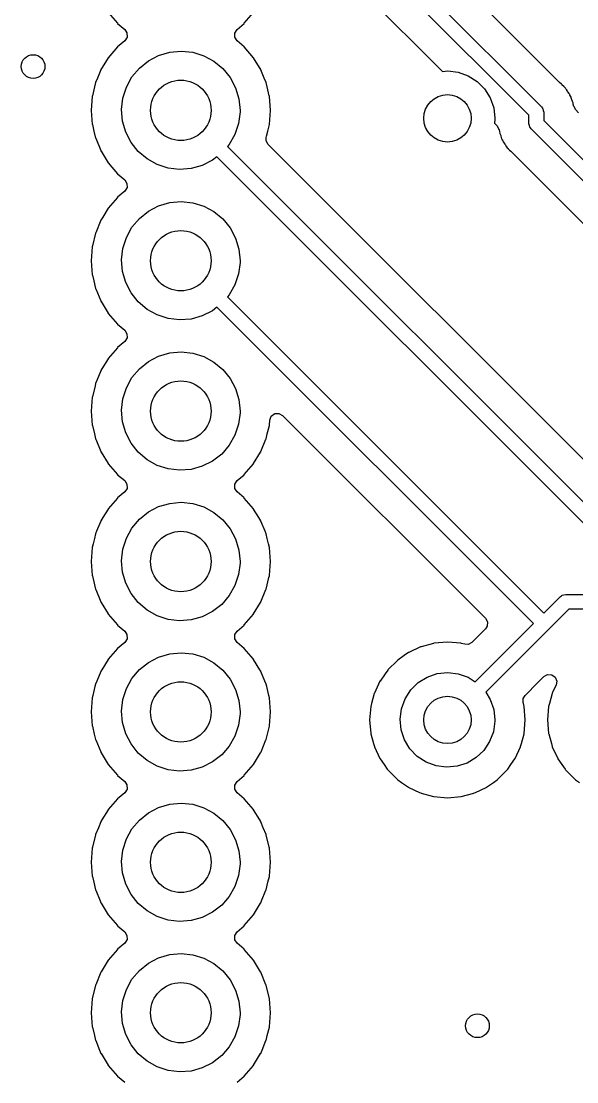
# Model space of a CAD drawing. Extents: x 3.43 to 6.79, y -5.81 to -1.74.
# Drawn here: x 5.642 to 6.011, y -4.616 to -3.911 of the extents above; entities that cross this region are included whole.
import ezdxf

# ---------------------------------------------------------------- set-up
doc = ezdxf.new("R2010")
doc.units = 0
doc.header["$MEASUREMENT"] = 0
doc.layers.add('BLACK', color=7, linetype='CONTINUOUS')

msp = doc.modelspace()

# ---------------------------------------------------------------- linework, layer by layer
at = {"layer": 'BLACK', "linetype": 'CONTINUOUS'}
for p, q in [((5.99942, -3.95143), (5.90258, -3.85459)), ((5.88624, -3.86656), (5.9875, -3.96782)), ((5.97909, -3.97334), (5.88072, -3.87496)), ((5.87388, -3.89643), (5.91795, -3.9405)), ((5.6996, -3.90505), (5.70567, -3.91216)), ((5.78992, -3.91216), (5.79599, -3.90505)), ((5.70567, -3.91216), (5.70581, -3.91229)), ((5.70581, -3.91229), (5.70581, -3.91229)), ((5.70581, -3.91229), (5.71047, -3.91626)), ((5.78511, -3.91626), (5.78977, -3.91229)), ((5.78977, -3.91229), (5.78992, -3.91216)), ((5.78977, -3.91229), (5.78977, -3.91229)), ((5.71047, -3.91626), (5.712, -3.9186)), ((5.712, -3.9186), (5.71202, -3.9214)), ((5.78356, -3.91867), (5.78511, -3.91626)), ((5.78358, -3.92147), (5.78356, -3.91867)), ((5.70581, -3.92778), (5.70567, -3.92791)), ((5.71047, -3.92381), (5.70581, -3.92778)), ((5.70581, -3.92778), (5.70581, -3.92778)), ((5.71202, -3.9214), (5.71047, -3.92381)), ((5.78511, -3.92381), (5.78358, -3.92147)), ((5.78977, -3.92778), (5.78511, -3.92381)), ((5.78992, -3.92791), (5.78977, -3.92778)), ((5.78977, -3.92778), (5.78977, -3.92778)), ((5.70567, -3.92791), (5.6996, -3.93502)), ((5.72623, -3.93709), (5.73304, -3.93353)), ((5.73304, -3.93353), (5.74041, -3.93136)), ((5.74041, -3.93136), (5.74807, -3.93067)), ((5.74807, -3.93067), (5.75571, -3.93147)), ((5.75571, -3.93147), (5.76305, -3.93374)), ((5.76305, -3.93374), (5.76981, -3.9374)), ((5.79599, -3.93502), (5.78992, -3.92791)), ((5.69561, -3.94152), (5.69471, -3.94299)), ((5.69949, -3.93518), (5.69561, -3.94152)), ((5.6996, -3.93502), (5.69949, -3.93518)), ((5.69949, -3.93518), (5.69949, -3.93518)), ((5.71531, -3.94779), (5.72025, -3.94191)), ((5.72025, -3.94191), (5.72623, -3.93709)), ((5.76981, -3.9374), (5.77573, -3.94229)), ((5.79609, -3.93518), (5.79599, -3.93502)), ((5.79997, -3.94152), (5.79609, -3.93518)), ((5.79609, -3.93518), (5.79609, -3.93518)), ((5.80087, -3.94299), (5.79997, -3.94152)), ((5.91795, -3.9405), (5.92167, -3.94422)), ((5.69239, -3.9486), (5.69113, -3.95163)), ((5.69464, -3.94317), (5.69239, -3.9486)), ((5.69471, -3.94299), (5.69464, -3.94317)), ((5.69464, -3.94317), (5.69464, -3.94317)), ((5.7116, -3.95453), (5.71531, -3.94779)), ((5.77573, -3.94229), (5.78058, -3.94825)), ((5.78058, -3.94825), (5.78419, -3.95503)), ((5.80095, -3.94317), (5.80087, -3.94299)), ((5.8032, -3.9486), (5.80095, -3.94317)), ((5.80095, -3.94317), (5.80095, -3.94317)), ((5.80445, -3.95163), (5.8032, -3.9486)), ((5.92167, -3.94422), (5.92518, -3.94386)), ((5.92518, -3.94386), (5.93215, -3.94469)), ((5.93215, -3.94469), (5.93876, -3.94704)), ((5.93876, -3.94704), (5.94469, -3.9508)), ((5.69044, -3.95451), (5.68905, -3.96029)), ((5.69113, -3.95163), (5.69044, -3.95451)), ((5.70928, -3.96185), (5.7116, -3.95453)), ((5.78419, -3.95503), (5.78641, -3.96239)), ((5.80514, -3.95451), (5.80445, -3.95163)), ((5.80653, -3.96029), (5.80514, -3.95451)), ((5.94469, -3.9508), (5.94964, -3.95579)), ((5.94964, -3.95579), (5.95336, -3.96174)), ((6.00066, -3.95267), (5.99942, -3.95143)), ((6.001, -3.95298), (6.00066, -3.95267)), ((6.00234, -3.95409), (6.001, -3.95298)), ((6.00252, -3.95434), (6.00234, -3.95409)), ((6.00281, -3.95474), (6.00252, -3.95434)), ((6.00252, -3.95434), (6.00252, -3.95434)), ((6.00332, -3.95533), (6.00281, -3.95474)), ((6.00366, -3.95567), (6.00332, -3.95533)), ((6.00388, -3.95589), (6.00366, -3.95567)), ((6.00404, -3.95616), (6.00388, -3.95589)), ((5.68895, -3.96072), (5.68822, -3.97004)), ((5.68905, -3.96029), (5.68895, -3.96072)), ((5.70843, -3.96949), (5.70928, -3.96185)), ((5.78641, -3.96239), (5.78716, -3.97004)), ((5.80663, -3.96072), (5.80653, -3.96029)), ((5.80736, -3.97004), (5.80663, -3.96072)), ((5.95336, -3.96174), (5.95567, -3.96837)), ((6.00477, -3.95739), (6.00404, -3.95616)), ((6.00404, -3.95616), (6.00404, -3.95616)), ((6.00502, -3.95778), (6.00477, -3.95739)), ((6.00582, -3.95887), (6.00502, -3.95778)), ((6.00605, -3.95919), (6.00582, -3.95887)), ((6.00616, -3.95948), (6.00605, -3.95919)), ((6.00634, -3.95993), (6.00616, -3.95948)), ((6.00668, -3.96063), (6.00634, -3.95993)), ((6.00709, -3.96132), (6.00668, -3.96063)), ((6.00717, -3.96162), (6.00709, -3.96132)), ((6.00757, -3.96299), (6.00717, -3.96162)), ((6.00717, -3.96162), (6.00717, -3.96162)), ((6.00772, -3.96343), (6.00757, -3.96299)), ((5.68822, -3.97004), (5.68895, -3.97935)), ((5.70907, -3.97714), (5.70843, -3.96949)), ((5.78716, -3.97004), (5.78715, -3.97113)), ((5.80663, -3.97935), (5.80736, -3.97004)), ((5.95567, -3.96837), (5.95645, -3.97535)), ((5.9875, -3.96782), (5.98802, -3.96852)), ((5.98802, -3.96852), (5.98816, -3.96864)), ((5.98816, -3.96864), (5.98819, -3.96875)), ((5.98819, -3.96875), (5.98834, -3.96895)), ((5.98834, -3.96895), (5.9886, -3.97014)), ((5.9886, -3.97014), (5.98894, -3.9713)), ((6.00825, -3.96476), (6.00772, -3.96343)), ((6.00837, -3.96505), (6.00825, -3.96476)), ((6.00825, -3.96476), (6.00825, -3.96476)), ((6.0084, -3.96536), (6.00837, -3.96505)), ((6.00847, -3.96584), (6.0084, -3.96536)), ((6.0084, -3.96536), (6.0084, -3.96536)), ((6.00862, -3.9666), (6.00847, -3.96584)), ((6.00871, -3.96691), (6.00862, -3.9666)), ((6.00876, -3.96707), (6.00871, -3.96691)), ((6.00885, -3.96737), (6.00876, -3.96707)), ((6.00876, -3.96707), (6.00876, -3.96707)), ((6.0089, -3.96735), (6.00885, -3.96737)), ((6.01015, -3.9698), (6.0089, -3.96735)), ((6.01199, -3.97164), (6.01015, -3.9698)), ((5.71119, -3.98453), (5.70907, -3.97714)), ((5.78715, -3.97113), (5.78618, -3.97876)), ((5.95644, -3.97623), (5.9561, -3.97865)), ((5.95645, -3.97535), (5.95644, -3.97623)), ((5.97909, -3.97894), (5.97909, -3.97334)), ((5.98894, -3.9713), (5.98894, -3.9769)), ((5.98894, -3.9769), (6.11039, -4.09839)), ((5.68895, -3.97935), (5.689, -3.97954)), ((5.689, -3.97954), (5.689, -3.97954)), ((5.689, -3.97954), (5.69007, -3.984)), ((5.69007, -3.984), (5.69113, -3.98844)), ((5.78618, -3.97876), (5.78376, -3.98605)), ((5.80474, -3.98723), (5.80552, -3.984)), ((5.80552, -3.984), (5.80659, -3.97954)), ((5.80659, -3.97954), (5.80663, -3.97935)), ((5.80659, -3.97954), (5.80659, -3.97954)), ((5.9561, -3.97865), (5.95788, -3.98044)), ((5.95788, -3.98044), (5.95918, -3.98282)), ((5.95918, -3.98282), (5.95919, -3.98287)), ((5.95919, -3.98287), (5.95927, -3.98316)), ((5.95927, -3.98316), (5.95927, -3.98316)), ((5.95927, -3.98316), (5.95941, -3.98363)), ((5.95941, -3.98363), (5.95957, -3.9844)), ((5.97944, -3.9801), (5.97909, -3.97894)), ((5.97969, -3.98128), (5.97944, -3.9801)), ((5.97984, -3.98149), (5.97969, -3.98128)), ((5.97987, -3.9816), (5.97984, -3.98149)), ((5.98001, -3.98171), (5.97987, -3.9816)), ((5.98054, -3.98242), (5.98001, -3.98171)), ((6.10487, -4.10679), (5.98054, -3.98242)), ((5.69113, -3.98844), (5.69121, -3.98862)), ((5.69121, -3.98862), (5.69121, -3.98862)), ((5.69121, -3.98862), (5.6946, -3.99681)), ((5.7147, -3.99136), (5.71119, -3.98453)), ((5.78376, -3.98605), (5.77996, -3.99273)), ((5.8045, -3.99036), (5.80452, -3.98814)), ((5.80584, -3.99281), (5.8045, -3.99036)), ((5.80452, -3.98814), (5.80474, -3.98723)), ((5.95957, -3.9844), (5.95967, -3.98519)), ((5.95967, -3.98519), (5.95978, -3.98548)), ((5.95978, -3.98548), (5.95978, -3.98548)), ((5.95978, -3.98548), (5.96031, -3.98681)), ((5.96031, -3.98681), (5.96046, -3.98725)), ((5.96046, -3.98725), (5.96094, -3.98892)), ((5.96094, -3.98892), (5.96114, -3.98925)), ((5.96114, -3.98925), (5.96135, -3.98961)), ((5.96135, -3.98961), (5.96169, -3.9903)), ((5.96169, -3.9903), (5.96187, -3.99076)), ((5.96187, -3.99076), (5.96187, -3.99076)), ((5.96187, -3.99076), (5.96199, -3.99105)), ((5.96199, -3.99105), (5.96217, -3.9913)), ((5.96217, -3.9913), (5.96217, -3.9913)), ((5.96217, -3.9913), (5.96301, -3.99245)), ((5.6946, -3.99681), (5.69471, -3.99708)), ((5.69471, -3.99708), (5.69481, -3.99725)), ((5.69481, -3.99725), (5.69949, -4.00489)), ((5.71947, -3.99738), (5.7147, -3.99136)), ((5.72532, -4.00236), (5.71947, -3.99738)), ((5.77996, -3.99273), (5.7788, -3.99408)), ((5.7788, -3.99408), (6.02661, -4.24189)), ((6.03344, -4.22042), (5.80584, -3.99281)), ((5.96301, -3.99245), (5.96326, -3.99285)), ((5.96326, -3.99285), (5.96415, -3.99434)), ((5.96415, -3.99434), (5.96472, -3.99491)), ((5.96472, -3.99491), (5.96522, -3.9955)), ((5.96522, -3.9955), (5.96531, -3.99563)), ((5.96531, -3.99563), (5.96569, -3.99615)), ((5.96569, -3.99615), (5.96626, -3.99662)), ((5.96626, -3.99662), (5.96703, -3.99725)), ((5.96703, -3.99725), (5.96738, -3.99757)), ((5.96738, -3.99757), (6.06848, -4.0987)), ((5.69949, -4.00489), (5.69949, -4.00489)), ((5.69949, -4.00489), (5.6996, -4.00505)), ((5.6996, -4.00505), (5.70567, -4.01216)), ((5.73203, -4.00611), (5.72532, -4.00236)), ((5.76889, -4.00328), (5.76203, -4.00674)), ((5.7718, -4.001), (5.76889, -4.00328)), ((6.02109, -4.25029), (5.7718, -4.001)), ((5.70567, -4.01216), (5.70581, -4.01229)), ((5.70581, -4.01229), (5.70581, -4.01229)), ((5.70581, -4.01229), (5.71047, -4.01626)), ((5.73934, -4.00849), (5.73203, -4.00611)), ((5.74697, -4.0094), (5.73934, -4.00849)), ((5.75463, -4.00881), (5.74697, -4.0094)), ((5.76203, -4.00674), (5.75463, -4.00881)), ((5.71047, -4.01626), (5.712, -4.0186)), ((5.712, -4.0186), (5.71202, -4.0214)), ((5.71047, -4.02381), (5.70581, -4.02778)), ((5.71202, -4.0214), (5.71047, -4.02381)), ((5.70567, -4.02791), (5.6996, -4.03502)), ((5.70581, -4.02778), (5.70567, -4.02791)), ((5.70581, -4.02778), (5.70581, -4.02778)), ((5.72623, -4.03709), (5.73304, -4.03353)), ((5.73304, -4.03353), (5.74041, -4.03136)), ((5.74041, -4.03136), (5.74807, -4.03067)), ((5.74807, -4.03067), (5.75571, -4.03147)), ((5.75571, -4.03147), (5.76305, -4.03374)), ((5.69949, -4.03518), (5.69585, -4.04113)), ((5.6996, -4.03502), (5.69949, -4.03518)), ((5.69949, -4.03518), (5.69949, -4.03518)), ((5.72025, -4.04191), (5.72623, -4.03709)), ((5.76305, -4.03374), (5.76981, -4.0374)), ((5.76981, -4.0374), (5.77573, -4.04229)), ((5.69464, -4.04317), (5.69121, -4.05145)), ((5.69471, -4.04299), (5.69464, -4.04317)), ((5.69464, -4.04317), (5.69464, -4.04317)), ((5.69585, -4.04113), (5.69471, -4.04299)), ((5.71531, -4.04779), (5.72025, -4.04191)), ((5.77573, -4.04229), (5.78058, -4.04825)), ((5.69109, -4.05182), (5.68907, -4.06022)), ((5.69113, -4.05163), (5.69109, -4.05182)), ((5.69121, -4.05145), (5.69113, -4.05163)), ((5.70928, -4.06185), (5.7116, -4.05453)), ((5.7116, -4.05453), (5.71531, -4.04779)), ((5.78058, -4.04825), (5.78419, -4.05503)), ((5.68895, -4.06072), (5.68822, -4.07004)), ((5.68907, -4.06022), (5.68895, -4.06072)), ((5.70843, -4.06949), (5.70928, -4.06185)), ((5.78419, -4.05503), (5.78641, -4.06239)), ((5.78641, -4.06239), (5.78716, -4.07004)), ((5.68822, -4.07004), (5.68895, -4.07935)), ((5.70907, -4.07714), (5.70843, -4.06949)), ((5.78715, -4.07113), (5.78618, -4.07876)), ((5.78716, -4.07004), (5.78715, -4.07113)), ((5.68895, -4.07935), (5.689, -4.07954)), ((5.689, -4.07954), (5.689, -4.07954)), ((5.689, -4.07954), (5.68992, -4.0834)), ((5.71119, -4.08453), (5.70907, -4.07714)), ((5.78618, -4.07876), (5.78376, -4.08605)), ((5.68992, -4.0834), (5.69113, -4.08844)), ((5.69113, -4.08844), (5.69121, -4.08862)), ((5.69121, -4.08862), (5.69121, -4.08862)), ((5.69121, -4.08862), (5.6946, -4.09681)), ((5.7147, -4.09136), (5.71119, -4.08453)), ((5.78376, -4.08605), (5.77996, -4.09273)), ((5.6946, -4.09681), (5.69471, -4.09708)), ((5.69471, -4.09708), (5.69481, -4.09725)), ((5.71947, -4.09738), (5.7147, -4.09136)), ((5.77996, -4.09273), (5.7788, -4.09408)), ((5.7788, -4.09408), (5.98902, -4.3043)), ((5.69481, -4.09725), (5.69481, -4.09725)), ((5.69481, -4.09725), (5.69949, -4.10489)), ((5.72532, -4.10236), (5.71947, -4.09738)), ((5.73203, -4.10611), (5.72532, -4.10236)), ((5.76889, -4.10328), (5.76203, -4.10674)), ((5.7718, -4.101), (5.76889, -4.10328)), ((5.98206, -4.31126), (5.7718, -4.101)), ((5.69949, -4.10489), (5.69949, -4.10489)), ((5.69949, -4.10489), (5.6996, -4.10505)), ((5.6996, -4.10505), (5.70567, -4.11216)), ((5.73934, -4.10849), (5.73203, -4.10611)), ((5.74697, -4.1094), (5.73934, -4.10849)), ((5.75463, -4.10881), (5.74697, -4.1094)), ((5.76203, -4.10674), (5.75463, -4.10881)), ((5.70567, -4.11216), (5.70581, -4.11229)), ((5.70581, -4.11229), (5.70581, -4.11229)), ((5.70581, -4.11229), (5.71047, -4.11626)), ((5.71047, -4.11626), (5.712, -4.1186)), ((5.71047, -4.12381), (5.70581, -4.12778)), ((5.71202, -4.1214), (5.71047, -4.12381)), ((5.712, -4.1186), (5.71202, -4.1214)), ((5.70567, -4.12791), (5.6996, -4.13502)), ((5.70581, -4.12778), (5.70567, -4.12791)), ((5.70581, -4.12778), (5.70581, -4.12778)), ((5.73304, -4.13353), (5.74041, -4.13136)), ((5.74041, -4.13136), (5.74807, -4.13067)), ((5.74807, -4.13067), (5.75571, -4.13147)), ((5.75571, -4.13147), (5.76305, -4.13374)), ((5.69949, -4.13518), (5.69534, -4.14196)), ((5.6996, -4.13502), (5.69949, -4.13518)), ((5.69949, -4.13518), (5.69949, -4.13518)), ((5.72025, -4.14191), (5.72623, -4.13709)), ((5.72623, -4.13709), (5.73304, -4.13353)), ((5.76305, -4.13374), (5.76981, -4.1374)), ((5.76981, -4.1374), (5.77573, -4.14229)), ((5.69464, -4.14317), (5.69196, -4.14962)), ((5.69471, -4.14299), (5.69464, -4.14317)), ((5.69464, -4.14317), (5.69464, -4.14317)), ((5.69534, -4.14196), (5.69471, -4.14299)), ((5.71531, -4.14779), (5.72025, -4.14191)), ((5.77573, -4.14229), (5.78058, -4.14825)), ((5.69076, -4.15317), (5.689, -4.16051)), ((5.69113, -4.15163), (5.69076, -4.15317)), ((5.69196, -4.14962), (5.69113, -4.15163)), ((5.7116, -4.15453), (5.71531, -4.14779)), ((5.78058, -4.14825), (5.78419, -4.15503)), ((5.689, -4.16051), (5.68895, -4.16072)), ((5.70928, -4.16185), (5.7116, -4.15453)), ((5.78419, -4.15503), (5.78641, -4.16239)), ((5.68895, -4.16072), (5.68822, -4.17004)), ((5.70843, -4.16949), (5.70928, -4.16185)), ((5.78641, -4.16239), (5.78716, -4.17004)), ((5.68822, -4.17004), (5.68895, -4.17935)), ((5.70907, -4.17714), (5.70843, -4.16949)), ((5.78715, -4.17113), (5.78618, -4.17876)), ((5.78716, -4.17004), (5.78715, -4.17113)), ((5.8069, -4.17598), (5.80789, -4.17337)), ((5.80789, -4.17337), (5.81014, -4.17171)), ((5.81014, -4.17171), (5.81293, -4.17153)), ((5.81293, -4.17153), (5.81535, -4.17287)), ((5.81535, -4.17287), (5.95024, -4.30776)), ((5.68895, -4.17935), (5.689, -4.17954)), ((5.689, -4.17954), (5.689, -4.17954)), ((5.689, -4.17954), (5.69033, -4.18512)), ((5.71119, -4.18453), (5.70907, -4.17714)), ((5.78618, -4.17876), (5.78376, -4.18605)), ((5.80525, -4.18512), (5.80659, -4.17954)), ((5.80659, -4.17954), (5.80663, -4.17935)), ((5.80659, -4.17954), (5.80659, -4.17954)), ((5.80663, -4.17935), (5.8069, -4.17598)), ((5.69033, -4.18512), (5.69113, -4.18844)), ((5.69113, -4.18844), (5.69121, -4.18862)), ((5.69121, -4.18862), (5.69121, -4.18862)), ((5.69121, -4.18862), (5.69461, -4.19685)), ((5.7147, -4.19136), (5.71119, -4.18453)), ((5.78376, -4.18605), (5.77996, -4.19273)), ((5.80097, -4.19685), (5.80437, -4.18862)), ((5.80437, -4.18862), (5.80445, -4.18844)), ((5.80437, -4.18862), (5.80437, -4.18862)), ((5.80445, -4.18844), (5.80525, -4.18512)), ((5.71947, -4.19738), (5.7147, -4.19136)), ((5.77996, -4.19273), (5.77494, -4.19855)), ((5.69461, -4.19685), (5.69471, -4.19708)), ((5.69471, -4.19708), (5.69481, -4.19725)), ((5.69481, -4.19725), (5.69949, -4.20489)), ((5.72532, -4.20236), (5.71947, -4.19738)), ((5.73203, -4.20611), (5.72532, -4.20236)), ((5.77494, -4.19855), (5.76889, -4.20328)), ((5.79609, -4.20489), (5.80077, -4.19725)), ((5.80077, -4.19725), (5.80087, -4.19708)), ((5.80087, -4.19708), (5.80097, -4.19685)), ((5.69949, -4.20489), (5.69949, -4.20489)), ((5.69949, -4.20489), (5.6996, -4.20505)), ((5.6996, -4.20505), (5.70567, -4.21216)), ((5.73934, -4.20849), (5.73203, -4.20611)), ((5.74697, -4.2094), (5.73934, -4.20849)), ((5.75463, -4.20881), (5.74697, -4.2094)), ((5.76203, -4.20674), (5.75463, -4.20881)), ((5.76889, -4.20328), (5.76203, -4.20674)), ((5.78992, -4.21216), (5.79599, -4.20505)), ((5.79599, -4.20505), (5.79609, -4.20489)), ((5.79609, -4.20489), (5.79609, -4.20489)), ((5.70567, -4.21216), (5.70581, -4.21229)), ((5.70581, -4.21229), (5.70581, -4.21229)), ((5.70581, -4.21229), (5.71047, -4.21626)), ((5.71047, -4.21626), (5.712, -4.2186)), ((5.78356, -4.21867), (5.78511, -4.21626)), ((5.78511, -4.21626), (5.78977, -4.21229)), ((5.78977, -4.21229), (5.78992, -4.21216)), ((5.78977, -4.21229), (5.78977, -4.21229)), ((5.71047, -4.22381), (5.70581, -4.22778)), ((5.71202, -4.2214), (5.71047, -4.22381)), ((5.712, -4.2186), (5.71202, -4.2214)), ((5.78358, -4.22147), (5.78356, -4.21867)), ((5.78511, -4.22381), (5.78358, -4.22147)), ((5.78977, -4.22778), (5.78511, -4.22381)), ((5.70567, -4.22791), (5.6996, -4.23502)), ((5.70581, -4.22778), (5.70567, -4.22791)), ((5.70581, -4.22778), (5.70581, -4.22778)), ((5.74041, -4.23136), (5.74807, -4.23067)), ((5.74807, -4.23067), (5.75571, -4.23147)), ((5.78992, -4.22791), (5.78977, -4.22778)), ((5.78977, -4.22778), (5.78977, -4.22778)), ((5.79599, -4.23502), (5.78992, -4.22791)), ((5.69949, -4.23518), (5.69601, -4.24087)), ((5.6996, -4.23502), (5.69949, -4.23518)), ((5.69949, -4.23518), (5.69949, -4.23518)), ((5.72025, -4.24191), (5.72623, -4.23709)), ((5.72623, -4.23709), (5.73304, -4.23353)), ((5.73304, -4.23353), (5.74041, -4.23136)), ((5.75571, -4.23147), (5.76305, -4.23374)), ((5.76305, -4.23374), (5.76981, -4.2374)), ((5.76981, -4.2374), (5.77573, -4.24229)), ((5.79609, -4.23518), (5.79599, -4.23502)), ((5.79958, -4.24087), (5.79609, -4.23518)), ((5.79609, -4.23518), (5.79609, -4.23518)), ((5.69464, -4.24317), (5.69183, -4.24993)), ((5.69471, -4.24299), (5.69464, -4.24317)), ((5.69464, -4.24317), (5.69464, -4.24317)), ((5.69601, -4.24087), (5.69471, -4.24299)), ((5.71531, -4.24779), (5.72025, -4.24191)), ((5.77573, -4.24229), (5.78058, -4.24825)), ((5.80087, -4.24299), (5.79958, -4.24087)), ((5.80095, -4.24317), (5.80087, -4.24299)), ((5.80375, -4.24993), (5.80095, -4.24317)), ((5.80095, -4.24317), (5.80095, -4.24317)), ((5.69113, -4.25163), (5.69038, -4.25478)), ((5.69183, -4.24993), (5.69113, -4.25163)), ((5.7116, -4.25453), (5.71531, -4.24779)), ((5.78058, -4.24825), (5.78419, -4.25503)), ((5.80445, -4.25163), (5.80375, -4.24993)), ((5.80521, -4.25478), (5.80445, -4.25163)), ((5.68952, -4.25834), (5.68895, -4.26072)), ((5.69038, -4.25478), (5.68952, -4.25834)), ((5.70928, -4.26185), (5.7116, -4.25453)), ((5.78419, -4.25503), (5.78641, -4.26239)), ((5.80606, -4.25834), (5.80521, -4.25478)), ((5.80663, -4.26072), (5.80606, -4.25834)), ((5.68895, -4.26072), (5.68822, -4.27004)), ((5.70843, -4.26949), (5.70928, -4.26185)), ((5.78641, -4.26239), (5.78716, -4.27004)), ((5.80736, -4.27004), (5.80663, -4.26072)), ((5.68822, -4.27004), (5.68895, -4.27935)), ((5.70907, -4.27714), (5.70843, -4.26949)), ((5.78715, -4.27113), (5.78618, -4.27876)), ((5.78716, -4.27004), (5.78715, -4.27113)), ((5.80663, -4.27935), (5.80736, -4.27004)), ((5.68895, -4.27935), (5.689, -4.27954)), ((5.689, -4.27954), (5.689, -4.27954)), ((5.689, -4.27954), (5.68926, -4.28064)), ((5.71119, -4.28453), (5.70907, -4.27714)), ((5.78618, -4.27876), (5.78376, -4.28605)), ((5.80632, -4.28064), (5.80659, -4.27954)), ((5.80659, -4.27954), (5.80663, -4.27935)), ((5.80659, -4.27954), (5.80659, -4.27954)), ((5.68926, -4.28064), (5.69113, -4.28844)), ((5.7147, -4.29136), (5.71119, -4.28453)), ((5.78376, -4.28605), (5.77996, -4.29273)), ((5.80445, -4.28844), (5.80632, -4.28064)), ((5.69113, -4.28844), (5.69121, -4.28862)), ((5.69121, -4.28862), (5.69121, -4.28862)), ((5.69121, -4.28862), (5.6946, -4.29681)), ((5.71947, -4.29738), (5.7147, -4.29136)), ((5.77996, -4.29273), (5.77494, -4.29855)), ((5.80099, -4.29681), (5.80437, -4.28862)), ((5.80437, -4.28862), (5.80445, -4.28844)), ((5.80437, -4.28862), (5.80437, -4.28862)), ((5.98902, -4.3043), (6.00003, -4.29333)), ((6.00003, -4.29333), (6.00073, -4.29281)), ((6.00073, -4.29281), (6.00085, -4.29267)), ((6.00085, -4.29267), (6.00095, -4.29264)), ((6.00095, -4.29264), (6.00116, -4.29248)), ((6.00116, -4.29248), (6.00234, -4.29223)), ((6.00234, -4.29223), (6.0035, -4.29189)), ((6.0035, -4.29189), (6.22821, -4.29189)), ((5.6946, -4.29681), (5.69471, -4.29708)), ((5.69471, -4.29708), (5.69481, -4.29725)), ((5.69481, -4.29725), (5.69949, -4.30489)), ((5.72532, -4.30236), (5.71947, -4.29738)), ((5.77494, -4.29855), (5.76889, -4.30328)), ((5.79609, -4.30489), (5.80077, -4.29725)), ((5.80077, -4.29725), (5.80087, -4.29708)), ((5.80087, -4.29708), (5.80099, -4.29681)), ((5.69949, -4.30489), (5.69949, -4.30489)), ((5.69949, -4.30489), (5.6996, -4.30505)), ((5.6996, -4.30505), (5.70567, -4.31216)), ((5.73203, -4.30611), (5.72532, -4.30236)), ((5.73934, -4.30849), (5.73203, -4.30611)), ((5.74697, -4.3094), (5.73934, -4.30849)), ((5.76203, -4.30674), (5.75463, -4.30881)), ((5.76889, -4.30328), (5.76203, -4.30674)), ((5.78992, -4.31216), (5.79599, -4.30505)), ((5.79599, -4.30505), (5.79609, -4.30489)), ((5.79609, -4.30489), (5.79609, -4.30489)), ((5.95024, -4.30776), (5.95158, -4.31021)), ((6.00554, -4.30173), (5.9925, -4.31474)), ((6.22816, -4.30173), (6.00554, -4.30173)), ((5.70567, -4.31216), (5.70581, -4.31229)), ((5.70581, -4.31229), (5.70581, -4.31229)), ((5.70581, -4.31229), (5.71047, -4.31626)), ((5.75463, -4.30881), (5.74697, -4.3094)), ((5.78511, -4.31626), (5.78977, -4.31229)), ((5.78977, -4.31229), (5.78992, -4.31216)), ((5.78977, -4.31229), (5.78977, -4.31229)), ((5.95024, -4.31477), (5.94122, -4.32381)), ((5.94337, -4.34997), (5.98206, -4.31126)), ((5.95138, -4.313), (5.95024, -4.31477)), ((5.9925, -4.31474), (5.95035, -4.35692)), ((5.95158, -4.31021), (5.95138, -4.313)), ((5.71047, -4.31626), (5.712, -4.3186)), ((5.71202, -4.3214), (5.71047, -4.32381)), ((5.712, -4.3186), (5.71202, -4.3214)), ((5.78356, -4.31867), (5.78511, -4.31626)), ((5.78358, -4.32147), (5.78356, -4.31867)), ((5.78511, -4.32381), (5.78358, -4.32147)), ((5.70567, -4.32791), (5.6996, -4.33502)), ((5.70581, -4.32778), (5.70567, -4.32791)), ((5.71047, -4.32381), (5.70581, -4.32778)), ((5.70581, -4.32778), (5.70581, -4.32778)), ((5.78977, -4.32778), (5.78511, -4.32381)), ((5.78992, -4.32791), (5.78977, -4.32778)), ((5.78977, -4.32778), (5.78977, -4.32778)), ((5.79599, -4.33502), (5.78992, -4.32791)), ((5.90707, -4.32685), (5.8993, -4.33047)), ((5.90727, -4.32676), (5.90707, -4.32685)), ((5.90707, -4.32685), (5.90707, -4.32685)), ((5.90748, -4.3267), (5.90727, -4.32676)), ((5.91577, -4.32448), (5.90748, -4.3267)), ((5.90748, -4.3267), (5.90748, -4.3267)), ((5.91598, -4.32442), (5.91577, -4.32448)), ((5.91577, -4.32448), (5.91577, -4.32448)), ((5.92496, -4.32364), (5.91598, -4.32442)), ((5.93394, -4.32442), (5.92496, -4.32364)), ((5.93415, -4.32448), (5.93394, -4.32442)), ((5.93642, -4.32509), (5.93415, -4.32448)), ((5.93415, -4.32448), (5.93415, -4.32448)), ((5.93876, -4.32515), (5.93642, -4.32509)), ((5.94122, -4.32381), (5.93876, -4.32515)), ((5.69949, -4.33518), (5.69534, -4.34196)), ((5.6996, -4.33502), (5.69949, -4.33518)), ((5.69949, -4.33518), (5.69949, -4.33518)), ((5.72623, -4.33709), (5.73304, -4.33353)), ((5.73304, -4.33353), (5.74041, -4.33136)), ((5.74041, -4.33136), (5.74807, -4.33067)), ((5.74807, -4.33067), (5.75571, -4.33147)), ((5.75571, -4.33147), (5.76305, -4.33374)), ((5.76305, -4.33374), (5.76981, -4.3374)), ((5.79609, -4.33518), (5.79599, -4.33502)), ((5.80024, -4.34196), (5.79609, -4.33518)), ((5.79609, -4.33518), (5.79609, -4.33518)), ((5.89172, -4.33574), (5.88534, -4.34211)), ((5.89189, -4.33561), (5.89172, -4.33574)), ((5.89619, -4.3326), (5.89189, -4.33561)), ((5.89189, -4.33561), (5.89189, -4.33561)), ((5.8991, -4.33057), (5.89619, -4.3326)), ((5.8993, -4.33047), (5.8991, -4.33057)), ((5.8993, -4.33047), (5.8993, -4.33047)), ((5.69464, -4.34317), (5.69201, -4.34952)), ((5.69471, -4.34299), (5.69464, -4.34317)), ((5.69464, -4.34317), (5.69464, -4.34317)), ((5.69534, -4.34196), (5.69471, -4.34299)), ((5.71531, -4.34779), (5.72025, -4.34191)), ((5.72025, -4.34191), (5.72623, -4.33709)), ((5.76981, -4.3374), (5.77573, -4.34229)), ((5.77573, -4.34229), (5.78058, -4.34825)), ((5.80087, -4.34299), (5.80024, -4.34196)), ((5.80095, -4.34317), (5.80087, -4.34299)), ((5.80358, -4.34952), (5.80095, -4.34317)), ((5.80095, -4.34317), (5.80095, -4.34317)), ((5.88522, -4.34229), (5.88348, -4.34478)), ((5.88534, -4.34211), (5.88522, -4.34229)), ((5.88522, -4.34229), (5.88522, -4.34229)), ((5.91819, -4.34459), (5.92518, -4.34386)), ((5.92518, -4.34386), (5.93215, -4.34469)), ((5.69201, -4.34952), (5.69113, -4.35163)), ((5.7116, -4.35453), (5.71531, -4.34779)), ((5.78058, -4.34825), (5.78419, -4.35503)), ((5.80445, -4.35163), (5.80358, -4.34952)), ((5.88008, -4.34969), (5.8773, -4.35565)), ((5.88017, -4.34949), (5.88008, -4.34969)), ((5.88008, -4.34969), (5.88008, -4.34969)), ((5.88348, -4.34478), (5.88017, -4.34949)), ((5.90055, -4.35544), (5.90557, -4.35053)), ((5.90557, -4.35053), (5.91155, -4.34685)), ((5.91155, -4.34685), (5.91819, -4.34459)), ((5.93215, -4.34469), (5.93876, -4.34704)), ((5.93876, -4.34704), (5.94337, -4.34997)), ((5.97649, -4.35907), (5.985, -4.35056)), ((5.985, -4.35056), (5.98906, -4.34649)), ((5.98906, -4.34649), (5.99152, -4.34515)), ((5.99152, -4.34515), (5.9943, -4.34535)), ((5.9943, -4.34535), (5.99654, -4.34703)), ((5.99654, -4.34703), (5.99752, -4.34965)), ((5.99752, -4.34965), (5.99707, -4.3521)), ((5.69075, -4.35323), (5.68932, -4.35916)), ((5.69113, -4.35163), (5.69075, -4.35323)), ((5.70928, -4.36185), (5.7116, -4.35453)), ((5.78419, -4.35503), (5.78641, -4.36239)), ((5.80483, -4.35323), (5.80445, -4.35163)), ((5.80626, -4.35916), (5.80483, -4.35323)), ((5.87631, -4.35787), (5.87456, -4.36438)), ((5.87636, -4.35766), (5.87631, -4.35787)), ((5.87631, -4.35787), (5.87631, -4.35787)), ((5.8773, -4.35565), (5.87636, -4.35766)), ((5.89675, -4.36135), (5.90055, -4.35544)), ((5.95035, -4.35692), (5.95336, -4.36174)), ((5.99442, -4.35787), (5.99267, -4.36438)), ((5.99447, -4.35766), (5.99442, -4.35787)), ((5.99442, -4.35787), (5.99442, -4.35787)), ((5.99473, -4.35711), (5.99447, -4.35766)), ((5.99707, -4.3521), (5.99473, -4.35711)), ((5.68895, -4.36072), (5.68822, -4.37004)), ((5.68932, -4.35916), (5.68895, -4.36072)), ((5.70843, -4.36949), (5.70928, -4.36185)), ((5.78641, -4.36239), (5.78716, -4.37004)), ((5.80663, -4.36072), (5.80626, -4.35916)), ((5.80736, -4.37004), (5.80663, -4.36072)), ((5.87456, -4.36438), (5.87403, -4.36637)), ((5.89434, -4.36794), (5.89675, -4.36135)), ((5.95336, -4.36174), (5.95567, -4.36837)), ((5.97521, -4.36386), (5.97528, -4.36107)), ((5.97538, -4.3645), (5.97521, -4.36386)), ((5.97528, -4.36107), (5.97649, -4.35907)), ((5.97588, -4.36637), (5.97538, -4.3645)), ((5.99267, -4.36438), (5.99214, -4.36637)), ((5.68822, -4.37004), (5.68895, -4.37935)), ((5.70907, -4.37714), (5.70843, -4.36949)), ((5.78715, -4.37113), (5.78618, -4.37876)), ((5.78716, -4.37004), (5.78715, -4.37113)), ((5.80663, -4.37935), (5.80736, -4.37004)), ((5.87403, -4.36637), (5.87324, -4.37535)), ((5.89346, -4.37491), (5.89434, -4.36794)), ((5.95567, -4.36837), (5.95645, -4.37535)), ((5.97667, -4.37535), (5.97588, -4.36637)), ((5.99214, -4.36637), (5.99135, -4.37535)), ((5.71119, -4.38453), (5.70907, -4.37714)), ((5.78618, -4.37876), (5.78376, -4.38605)), ((5.87324, -4.37535), (5.87403, -4.38433)), ((5.89415, -4.3819), (5.89346, -4.37491)), ((5.95644, -4.37623), (5.95546, -4.38318)), ((5.95645, -4.37535), (5.95644, -4.37623)), ((5.97588, -4.38433), (5.97667, -4.37535)), ((5.99135, -4.37535), (5.99214, -4.38433)), ((5.68895, -4.37935), (5.689, -4.37954)), ((5.689, -4.37954), (5.689, -4.37954)), ((5.689, -4.37954), (5.69027, -4.38483)), ((5.69027, -4.38483), (5.69113, -4.38844)), ((5.7147, -4.39136), (5.71119, -4.38453)), ((5.78376, -4.38605), (5.77996, -4.39273)), ((5.80445, -4.38844), (5.80532, -4.38483)), ((5.80532, -4.38483), (5.80659, -4.37954)), ((5.80659, -4.37954), (5.80663, -4.37935)), ((5.80659, -4.37954), (5.80659, -4.37954)), ((5.87403, -4.38433), (5.87409, -4.38454)), ((5.87409, -4.38454), (5.87409, -4.38454)), ((5.87409, -4.38454), (5.87585, -4.39111)), ((5.89637, -4.38856), (5.89415, -4.3819)), ((5.95546, -4.38318), (5.95297, -4.38975)), ((5.97407, -4.39111), (5.97583, -4.38454)), ((5.97583, -4.38454), (5.97588, -4.38433)), ((5.97583, -4.38454), (5.97583, -4.38454)), ((5.99214, -4.38433), (5.9922, -4.38454)), ((5.9922, -4.38454), (5.9922, -4.38454)), ((5.9922, -4.38454), (5.99396, -4.39111)), ((5.69113, -4.38844), (5.69121, -4.38862)), ((5.69121, -4.38862), (5.69121, -4.38862)), ((5.69121, -4.38862), (5.69453, -4.39664)), ((5.71947, -4.39738), (5.7147, -4.39136)), ((5.77996, -4.39273), (5.77494, -4.39855)), ((5.80105, -4.39664), (5.80437, -4.38862)), ((5.80437, -4.38862), (5.80445, -4.38844)), ((5.80437, -4.38862), (5.80437, -4.38862)), ((5.87585, -4.39111), (5.87636, -4.39304)), ((5.87636, -4.39304), (5.87645, -4.39323)), ((5.87645, -4.39323), (5.87645, -4.39323)), ((5.87645, -4.39323), (5.88008, -4.40101)), ((5.9, -4.39457), (5.89637, -4.38856)), ((5.95297, -4.38975), (5.94908, -4.3956)), ((5.96983, -4.40101), (5.97346, -4.39323)), ((5.97346, -4.39323), (5.97355, -4.39304)), ((5.97346, -4.39323), (5.97346, -4.39323)), ((5.97355, -4.39304), (5.97407, -4.39111)), ((5.99396, -4.39111), (5.99447, -4.39304)), ((5.99447, -4.39304), (5.99456, -4.39323)), ((5.99456, -4.39323), (5.99456, -4.39323)), ((5.99456, -4.39323), (5.99819, -4.40101)), ((5.69453, -4.39664), (5.69471, -4.39708)), ((5.69471, -4.39708), (5.69481, -4.39725)), ((5.69481, -4.39725), (5.69949, -4.40489)), ((5.72532, -4.40236), (5.71947, -4.39738)), ((5.77494, -4.39855), (5.76889, -4.40328)), ((5.79609, -4.40489), (5.80077, -4.39725)), ((5.80077, -4.39725), (5.80087, -4.39708)), ((5.80087, -4.39708), (5.80105, -4.39664)), ((5.90488, -4.39962), (5.9, -4.39457)), ((5.91076, -4.40346), (5.90488, -4.39962)), ((5.94908, -4.3956), (5.944, -4.40044)), ((5.69949, -4.40489), (5.69949, -4.40489)), ((5.69949, -4.40489), (5.6996, -4.40505)), ((5.6996, -4.40505), (5.70567, -4.41216)), ((5.73203, -4.40611), (5.72532, -4.40236)), ((5.73934, -4.40849), (5.73203, -4.40611)), ((5.76203, -4.40674), (5.75463, -4.40881)), ((5.76889, -4.40328), (5.76203, -4.40674)), ((5.78992, -4.41216), (5.79599, -4.40505)), ((5.79599, -4.40505), (5.79609, -4.40489)), ((5.79609, -4.40489), (5.79609, -4.40489)), ((5.88008, -4.40101), (5.88008, -4.40101)), ((5.88008, -4.40101), (5.88017, -4.40121)), ((5.88017, -4.40121), (5.88286, -4.40504)), ((5.88286, -4.40504), (5.88493, -4.408)), ((5.91734, -4.40591), (5.91076, -4.40346)), ((5.9243, -4.40684), (5.91734, -4.40591)), ((5.93129, -4.4062), (5.9243, -4.40684)), ((5.93797, -4.40403), (5.93129, -4.4062)), ((5.944, -4.40044), (5.93797, -4.40403)), ((5.96498, -4.408), (5.96706, -4.40504)), ((5.96706, -4.40504), (5.96974, -4.40121)), ((5.96974, -4.40121), (5.96983, -4.40101)), ((5.96983, -4.40101), (5.96983, -4.40101)), ((5.99819, -4.40101), (5.99819, -4.40101)), ((5.99819, -4.40101), (5.99828, -4.40121)), ((5.99828, -4.40121), (6.00097, -4.40504)), ((6.00097, -4.40504), (6.00304, -4.408)), ((5.70567, -4.41216), (5.70581, -4.41229)), ((5.70581, -4.41229), (5.70581, -4.41229)), ((5.70581, -4.41229), (5.71047, -4.41626)), ((5.74697, -4.4094), (5.73934, -4.40849)), ((5.75463, -4.40881), (5.74697, -4.4094)), ((5.78511, -4.41626), (5.78977, -4.41229)), ((5.78977, -4.41229), (5.78992, -4.41216)), ((5.78977, -4.41229), (5.78977, -4.41229)), ((5.88493, -4.408), (5.88534, -4.40859)), ((5.88534, -4.40859), (5.89172, -4.41496)), ((5.9582, -4.41496), (5.96457, -4.40859)), ((5.96457, -4.40859), (5.96498, -4.408)), ((6.00304, -4.408), (6.00345, -4.40859)), ((6.00345, -4.40859), (6.00983, -4.41496)), ((5.71047, -4.41626), (5.712, -4.4186)), ((5.71202, -4.4214), (5.71047, -4.42381)), ((5.712, -4.4186), (5.71202, -4.4214)), ((5.78356, -4.41867), (5.78511, -4.41626)), ((5.78358, -4.42147), (5.78356, -4.41867)), ((5.78511, -4.42381), (5.78358, -4.42147)), ((5.89172, -4.41496), (5.89189, -4.41509)), ((5.89189, -4.41509), (5.89189, -4.41509)), ((5.89189, -4.41509), (5.89449, -4.41691)), ((5.89449, -4.41691), (5.8991, -4.42013)), ((5.8991, -4.42013), (5.8993, -4.42023)), ((5.8993, -4.42023), (5.8993, -4.42023)), ((5.8993, -4.42023), (5.90642, -4.42355)), ((5.94349, -4.42355), (5.95062, -4.42023)), ((5.95062, -4.42023), (5.95081, -4.42013)), ((5.95062, -4.42023), (5.95062, -4.42023)), ((5.95081, -4.42013), (5.95542, -4.41691)), ((5.95542, -4.41691), (5.95802, -4.41509)), ((5.95802, -4.41509), (5.9582, -4.41496)), ((5.95802, -4.41509), (5.95802, -4.41509)), ((6.00983, -4.41496), (6.01, -4.41509)), ((6.01, -4.41509), (6.01, -4.41509)), ((6.01, -4.41509), (6.0126, -4.41691)), ((5.70567, -4.42791), (5.6996, -4.43502)), ((5.70581, -4.42778), (5.70567, -4.42791)), ((5.71047, -4.42381), (5.70581, -4.42778)), ((5.70581, -4.42778), (5.70581, -4.42778)), ((5.78977, -4.42778), (5.78511, -4.42381)), ((5.78992, -4.42791), (5.78977, -4.42778)), ((5.78977, -4.42778), (5.78977, -4.42778)), ((5.79599, -4.43502), (5.78992, -4.42791)), ((5.90642, -4.42355), (5.90727, -4.42394)), ((5.90727, -4.42394), (5.90748, -4.424)), ((5.90748, -4.424), (5.90748, -4.424)), ((5.90748, -4.424), (5.91577, -4.42622)), ((5.91577, -4.42622), (5.91577, -4.42622)), ((5.91577, -4.42622), (5.91598, -4.42628)), ((5.91598, -4.42628), (5.92496, -4.42706)), ((5.92496, -4.42706), (5.93394, -4.42628)), ((5.93394, -4.42628), (5.93415, -4.42622)), ((5.93415, -4.42622), (5.94243, -4.424)), ((5.93415, -4.42622), (5.93415, -4.42622)), ((5.94243, -4.424), (5.94264, -4.42394)), ((5.94243, -4.424), (5.94243, -4.424)), ((5.94264, -4.42394), (5.94349, -4.42355)), ((5.69949, -4.43518), (5.69538, -4.4419)), ((5.6996, -4.43502), (5.69949, -4.43518)), ((5.69949, -4.43518), (5.69949, -4.43518)), ((5.72623, -4.43709), (5.73304, -4.43353)), ((5.73304, -4.43353), (5.74041, -4.43136)), ((5.74041, -4.43136), (5.74807, -4.43067)), ((5.74807, -4.43067), (5.75571, -4.43147)), ((5.75571, -4.43147), (5.76305, -4.43374)), ((5.76305, -4.43374), (5.76981, -4.4374)), ((5.79609, -4.43518), (5.79599, -4.43502)), ((5.8002, -4.4419), (5.79609, -4.43518)), ((5.79609, -4.43518), (5.79609, -4.43518)), ((5.69538, -4.4419), (5.69471, -4.44299)), ((5.71531, -4.44779), (5.72025, -4.44191)), ((5.72025, -4.44191), (5.72623, -4.43709)), ((5.76981, -4.4374), (5.77573, -4.44229)), ((5.77573, -4.44229), (5.78058, -4.44825)), ((5.80087, -4.44299), (5.8002, -4.4419)), ((5.69301, -4.4471), (5.69113, -4.45163)), ((5.69464, -4.44317), (5.69301, -4.4471)), ((5.69471, -4.44299), (5.69464, -4.44317)), ((5.69464, -4.44317), (5.69464, -4.44317)), ((5.7116, -4.45453), (5.71531, -4.44779)), ((5.78058, -4.44825), (5.78419, -4.45503)), ((5.80095, -4.44317), (5.80087, -4.44299)), ((5.80257, -4.4471), (5.80095, -4.44317)), ((5.80095, -4.44317), (5.80095, -4.44317)), ((5.80445, -4.45163), (5.80257, -4.4471)), ((5.69109, -4.45182), (5.68913, -4.45998)), ((5.69113, -4.45163), (5.69109, -4.45182)), ((5.70928, -4.46185), (5.7116, -4.45453)), ((5.78419, -4.45503), (5.78641, -4.46239)), ((5.80449, -4.45182), (5.80445, -4.45163)), ((5.80645, -4.45998), (5.80449, -4.45182)), ((5.68895, -4.46072), (5.68822, -4.47004)), ((5.68913, -4.45998), (5.68895, -4.46072)), ((5.70843, -4.46949), (5.70928, -4.46185)), ((5.78641, -4.46239), (5.78716, -4.47004)), ((5.80663, -4.46072), (5.80645, -4.45998)), ((5.80736, -4.47004), (5.80663, -4.46072)), ((5.68822, -4.47004), (5.68895, -4.47935)), ((5.70907, -4.47714), (5.70843, -4.46949)), ((5.78716, -4.47004), (5.78715, -4.47113)), ((5.80663, -4.47935), (5.80736, -4.47004)), ((5.71119, -4.48453), (5.70907, -4.47714)), ((5.78715, -4.47113), (5.78618, -4.47876)), ((5.68895, -4.47935), (5.689, -4.47954)), ((5.689, -4.47954), (5.689, -4.47954)), ((5.689, -4.47954), (5.68989, -4.48326)), ((5.68989, -4.48326), (5.69113, -4.48844)), ((5.7147, -4.49136), (5.71119, -4.48453)), ((5.78618, -4.47876), (5.78376, -4.48605)), ((5.80445, -4.48844), (5.80569, -4.48326)), ((5.80569, -4.48326), (5.80659, -4.47954)), ((5.80659, -4.47954), (5.80663, -4.47935)), ((5.80659, -4.47954), (5.80659, -4.47954)), ((5.69113, -4.48844), (5.69121, -4.48862)), ((5.69121, -4.48862), (5.69121, -4.48862)), ((5.69121, -4.48862), (5.69416, -4.49575)), ((5.71947, -4.49738), (5.7147, -4.49136)), ((5.78376, -4.48605), (5.77996, -4.49273)), ((5.80142, -4.49575), (5.80437, -4.48862)), ((5.80437, -4.48862), (5.80445, -4.48844)), ((5.80437, -4.48862), (5.80437, -4.48862)), ((5.69416, -4.49575), (5.69471, -4.49708)), ((5.69471, -4.49708), (5.69481, -4.49725)), ((5.69481, -4.49725), (5.69949, -4.50489)), ((5.72532, -4.50236), (5.71947, -4.49738)), ((5.77494, -4.49855), (5.76889, -4.50328)), ((5.77996, -4.49273), (5.77494, -4.49855)), ((5.79609, -4.50489), (5.80077, -4.49725)), ((5.80077, -4.49725), (5.80087, -4.49708)), ((5.80087, -4.49708), (5.80142, -4.49575)), ((5.69949, -4.50489), (5.69949, -4.50489)), ((5.69949, -4.50489), (5.6996, -4.50505)), ((5.6996, -4.50505), (5.70567, -4.51216)), ((5.73203, -4.50611), (5.72532, -4.50236)), ((5.73934, -4.50849), (5.73203, -4.50611)), ((5.76889, -4.50328), (5.76203, -4.50674)), ((5.78992, -4.51216), (5.79599, -4.50505)), ((5.79599, -4.50505), (5.79609, -4.50489)), ((5.79609, -4.50489), (5.79609, -4.50489)), ((5.70567, -4.51216), (5.70581, -4.51229)), ((5.70581, -4.51229), (5.70581, -4.51229)), ((5.70581, -4.51229), (5.71047, -4.51626)), ((5.74697, -4.5094), (5.73934, -4.50849)), ((5.75463, -4.50881), (5.74697, -4.5094)), ((5.76203, -4.50674), (5.75463, -4.50881)), ((5.78511, -4.51626), (5.78977, -4.51229)), ((5.78977, -4.51229), (5.78992, -4.51216)), ((5.78977, -4.51229), (5.78977, -4.51229)), ((5.71047, -4.51626), (5.712, -4.5186)), ((5.712, -4.5186), (5.71202, -4.5214)), ((5.78356, -4.51867), (5.78511, -4.51626)), ((5.78358, -4.52147), (5.78356, -4.51867)), ((5.71047, -4.52381), (5.70581, -4.52778)), ((5.71202, -4.5214), (5.71047, -4.52381)), ((5.78511, -4.52381), (5.78358, -4.52147)), ((5.78977, -4.52778), (5.78511, -4.52381)), ((5.70567, -4.52791), (5.6996, -4.53502)), ((5.70581, -4.52778), (5.70567, -4.52791)), ((5.70581, -4.52778), (5.70581, -4.52778)), ((5.72623, -4.53709), (5.73304, -4.53353)), ((5.73304, -4.53353), (5.74041, -4.53136)), ((5.74041, -4.53136), (5.74807, -4.53067)), ((5.74807, -4.53067), (5.75571, -4.53147)), ((5.75571, -4.53147), (5.76305, -4.53374)), ((5.76305, -4.53374), (5.76981, -4.5374)), ((5.78992, -4.52791), (5.78977, -4.52778)), ((5.78977, -4.52778), (5.78977, -4.52778)), ((5.79599, -4.53502), (5.78992, -4.52791)), ((5.69949, -4.53518), (5.69481, -4.54282)), ((5.6996, -4.53502), (5.69949, -4.53518)), ((5.69949, -4.53518), (5.69949, -4.53518)), ((5.72025, -4.54191), (5.72623, -4.53709)), ((5.76981, -4.5374), (5.77573, -4.54229)), ((5.79609, -4.53518), (5.79599, -4.53502)), ((5.80077, -4.54282), (5.79609, -4.53518)), ((5.79609, -4.53518), (5.79609, -4.53518)), ((5.69464, -4.54317), (5.69121, -4.55145)), ((5.69471, -4.54299), (5.69464, -4.54317)), ((5.69464, -4.54317), (5.69464, -4.54317)), ((5.69481, -4.54282), (5.69471, -4.54299)), ((5.7116, -4.55453), (5.71531, -4.54779)), ((5.71531, -4.54779), (5.72025, -4.54191)), ((5.77573, -4.54229), (5.78058, -4.54825)), ((5.78058, -4.54825), (5.78419, -4.55503)), ((5.80087, -4.54299), (5.80077, -4.54282)), ((5.80095, -4.54317), (5.80087, -4.54299)), ((5.80437, -4.55145), (5.80095, -4.54317)), ((5.80095, -4.54317), (5.80095, -4.54317)), ((5.69113, -4.55163), (5.68895, -4.56072)), ((5.69121, -4.55145), (5.69113, -4.55163)), ((5.70928, -4.56185), (5.7116, -4.55453)), ((5.78419, -4.55503), (5.78641, -4.56239)), ((5.80445, -4.55163), (5.80437, -4.55145)), ((5.80663, -4.56072), (5.80445, -4.55163)), ((5.68895, -4.56072), (5.68822, -4.57004)), ((5.70843, -4.56949), (5.70928, -4.56185)), ((5.78641, -4.56239), (5.78716, -4.57004)), ((5.80736, -4.57004), (5.80663, -4.56072)), ((5.70907, -4.57714), (5.70843, -4.56949)), ((5.68822, -4.57004), (5.68895, -4.57935)), ((5.78715, -4.57113), (5.78618, -4.57876)), ((5.78716, -4.57004), (5.78715, -4.57113)), ((5.80663, -4.57935), (5.80736, -4.57004)), ((5.68895, -4.57935), (5.689, -4.57954)), ((5.689, -4.57954), (5.689, -4.57954)), ((5.689, -4.57954), (5.69038, -4.58529)), ((5.71119, -4.58453), (5.70907, -4.57714)), ((5.78618, -4.57876), (5.78376, -4.58605)), ((5.80521, -4.58529), (5.80659, -4.57954)), ((5.80659, -4.57954), (5.80663, -4.57935)), ((5.80659, -4.57954), (5.80659, -4.57954)), ((5.69038, -4.58529), (5.69113, -4.58844)), ((5.69113, -4.58844), (5.69121, -4.58862)), ((5.69121, -4.58862), (5.69121, -4.58862)), ((5.69121, -4.58862), (5.69379, -4.59486)), ((5.7147, -4.59136), (5.71119, -4.58453)), ((5.78376, -4.58605), (5.77996, -4.59273)), ((5.80179, -4.59486), (5.80437, -4.58862)), ((5.80437, -4.58862), (5.80445, -4.58844)), ((5.80437, -4.58862), (5.80437, -4.58862)), ((5.80445, -4.58844), (5.80521, -4.58529)), ((5.69379, -4.59486), (5.69471, -4.59708)), ((5.69471, -4.59708), (5.69481, -4.59725)), ((5.69481, -4.59725), (5.69949, -4.60489)), ((5.71947, -4.59738), (5.7147, -4.59136)), ((5.72532, -4.60236), (5.71947, -4.59738)), ((5.77996, -4.59273), (5.77494, -4.59855)), ((5.79609, -4.60489), (5.80077, -4.59725)), ((5.80077, -4.59725), (5.80087, -4.59708)), ((5.80087, -4.59708), (5.80179, -4.59486)), ((5.73203, -4.60611), (5.72532, -4.60236)), ((5.76889, -4.60328), (5.76203, -4.60674)), ((5.77494, -4.59855), (5.76889, -4.60328)), ((5.69949, -4.60489), (5.69949, -4.60489)), ((5.69949, -4.60489), (5.6996, -4.60505)), ((5.6996, -4.60505), (5.70567, -4.61216)), ((5.73934, -4.60849), (5.73203, -4.60611)), ((5.74697, -4.6094), (5.73934, -4.60849)), ((5.75463, -4.60881), (5.74697, -4.6094)), ((5.76203, -4.60674), (5.75463, -4.60881)), ((5.78992, -4.61216), (5.79599, -4.60505)), ((5.79599, -4.60505), (5.79609, -4.60489)), ((5.79609, -4.60489), (5.79609, -4.60489)), ((5.70567, -4.61216), (5.70581, -4.61229)), ((5.70581, -4.61229), (5.70581, -4.61229)), ((5.70581, -4.61229), (5.71047, -4.61626)), ((5.78511, -4.61626), (5.78977, -4.61229)), ((5.78977, -4.61229), (5.78992, -4.61216)), ((5.78977, -4.61229), (5.78977, -4.61229))]:
    msp.add_line(p, q, dxfattribs=at)
at = {"layer": 'BLACK'}
for centre, radius in [((5.64961, -3.94094), 0.00787), ((5.74779, -3.97004), 0.02008), ((5.92496, -3.97535), 0.01575), ((5.74779, -4.07004), 0.02008), ((5.74779, -4.17004), 0.02008), ((5.74779, -4.27004), 0.02008), ((5.74779, -4.37004), 0.02008), ((5.92496, -4.37535), 0.01575), ((5.74779, -4.47004), 0.02008), ((5.74779, -4.57004), 0.02008), ((5.94488, -4.57874), 0.00787)]:
    msp.add_circle(centre, radius, dxfattribs=at)

doc.saveas('drawing.dxf')
